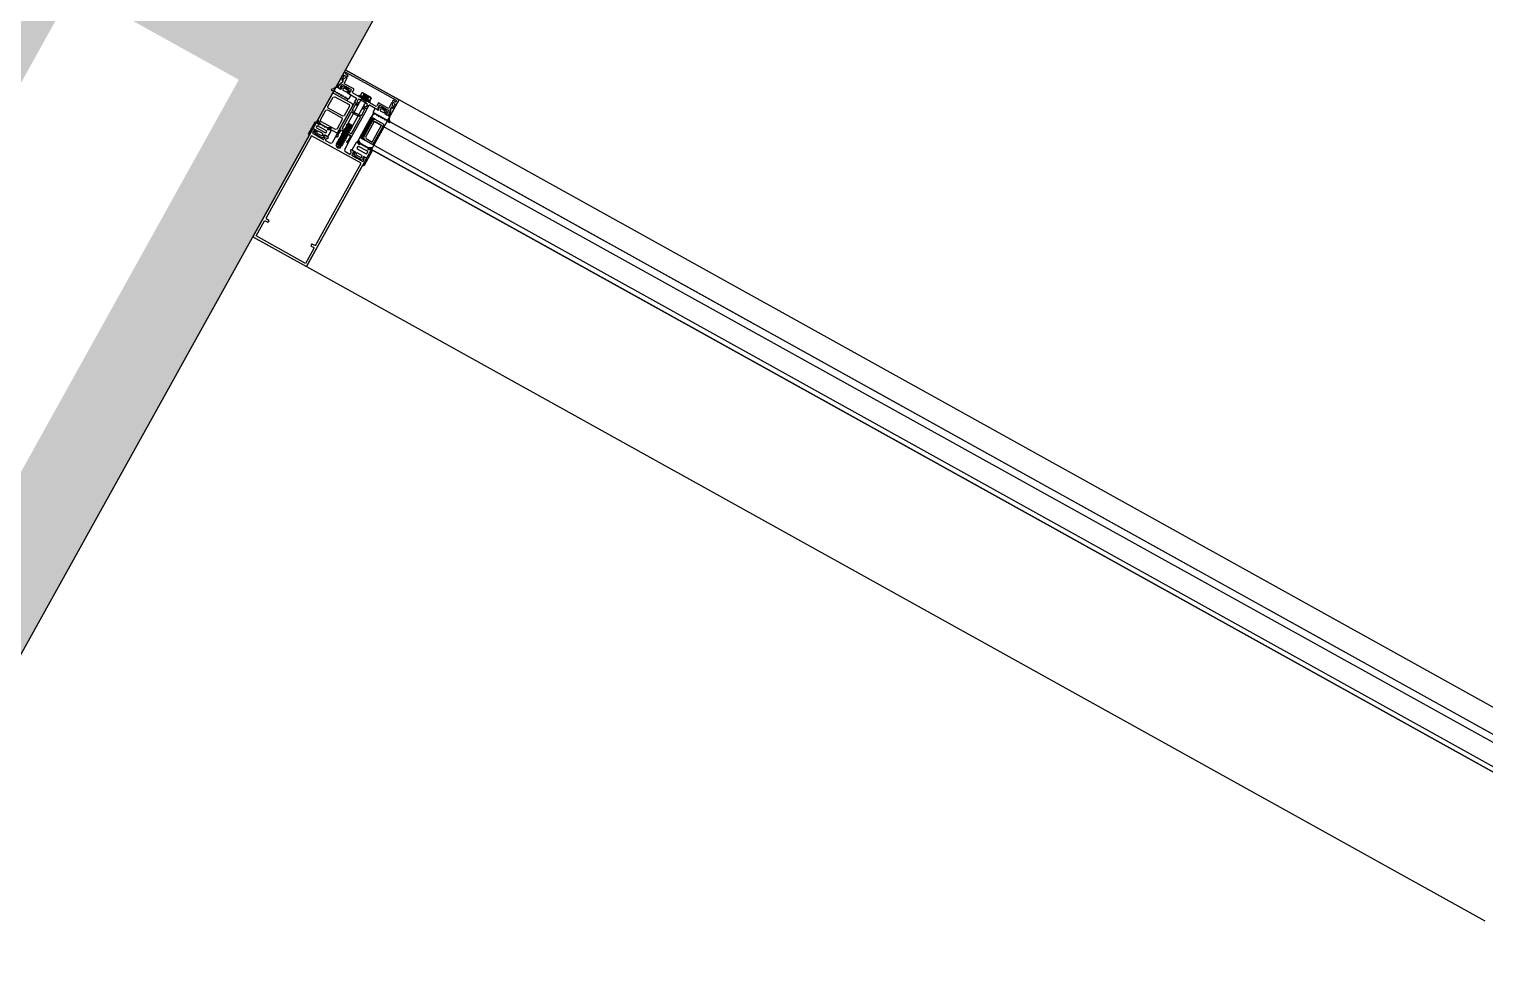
# Model space of a CAD drawing. Header units: metres. Extents: x 2.3 to 42.8, y 0.9 to 31.9.
# Drawn here: x 12.9976 to 13.4831, y 11.1674 to 11.4793 of the extents above; entities that cross this region are included whole.
import ezdxf

# ---------------------------------------------------------------- set-up
doc = ezdxf.new("R2010")
doc.units = ezdxf.units.M
for name, color, linetype in [('ARREDI', 9, 'Continuous'), ('PARETI_STRUTTURE', 7, 'Continuous'), ('PILASTRI_SETTI', 8, 'Continuous')]:
    doc.layers.add(name, color=color, linetype=linetype)

msp = doc.modelspace()

# ---------------------------------------------------------------- linework, layer by layer
at = {"layer": 'ARREDI'}
for points in [[(13.103, 11.46554), (13.09999, 11.46011), (13.10044, 11.45986), (13.10098, 11.46084), (13.10209, 11.46174), (13.10214, 11.46184)], [(13.12086, 11.45574), (13.10314, 11.46559), (13.103, 11.46554)], [(13.10312, 11.4647), (13.10306, 11.46459)], [(13.10306, 11.46459), (13.10314, 11.46433)], [(13.10338, 11.46477), (13.10312, 11.4647)], [(13.10386, 11.46392), (13.10314, 11.46432)], [(13.12004, 11.45552), (13.11171, 11.46015), (13.10338, 11.46477)], [(13.09989, 11.45997), (13.0992, 11.4594), (13.09833, 11.45916), (13.09836, 11.45894)], [(13.10014, 11.46002), (13.09989, 11.45997)], [(13.1017, 11.45995), (13.1019, 11.45984), (13.1016, 11.45928), (13.1015, 11.45923), (13.10142, 11.45924), (13.10127, 11.45941), (13.10014, 11.46002)], [(13.10067, 11.45996), (13.10111, 11.46076), (13.10216, 11.4617), (13.10223, 11.46187)], [(13.10067, 11.45996), (13.10074, 11.45969)], [(13.10074, 11.45969), (13.10133, 11.45936)], [(13.10133, 11.45936), (13.10147, 11.45939)], [(13.10197, 11.46073), (13.10157, 11.46037), (13.10139, 11.46005), (13.10143, 11.45988)], [(13.10164, 11.45977), (13.10144, 11.45989)], [(13.10147, 11.45938), (13.10167, 11.45959)], [(13.10167, 11.45959), (13.10164, 11.45977)], [(13.10167, 11.46006), (13.10169, 11.45994)], [(13.1018, 11.46015), (13.10168, 11.46009)], [(13.10449, 11.45865), (13.10384, 11.45939), (13.10274, 11.45999), (13.10181, 11.46014)], [(13.10262, 11.4638), (13.10185, 11.46241)], [(13.10185, 11.46241), (13.10189, 11.46228)], [(13.10189, 11.46228), (13.10214, 11.46214)], [(13.10346, 11.46007), (13.10333, 11.46005), (13.10208, 11.46075), (13.10197, 11.46073)], [(13.10234, 11.45955), (13.10214, 11.45921), (13.10221, 11.45894)], [(13.10215, 11.46184), (13.10219, 11.46203), (13.10215, 11.46215)], [(13.10223, 11.46242), (13.10216, 11.46224)], [(13.10217, 11.46225), (13.10222, 11.46187)], [(13.10322, 11.46329), (13.10223, 11.46243)], [(13.10363, 11.45906), (13.1026, 11.45963), (13.10234, 11.45955)], [(13.10356, 11.46298), (13.1026, 11.46125), (13.10264, 11.46111)], [(13.10288, 11.46387), (13.10262, 11.46379)], [(13.10582, 11.45935), (13.10264, 11.46111)], [(13.10289, 11.46387), (13.10361, 11.46347), (13.10388, 11.46354)], [(13.10356, 11.46299), (13.10322, 11.46329)], [(13.10499, 11.45914), (13.10357, 11.45995), (13.10355, 11.46002), (13.10346, 11.46007)], [(13.10394, 11.46365), (13.10387, 11.46391)], [(13.10388, 11.46355), (13.10394, 11.46364)], [(13.10585, 11.45924), (13.10582, 11.45935)], [(13.09836, 11.45894), (13.09943, 11.45855)], [(13.09982, 11.4584), (13.09965, 11.4585), (13.09943, 11.45855)], [(13.09982, 11.45841), (13.09986, 11.45827), (13.0999, 11.45813)], [(13.10606, 11.45482), (13.09986, 11.44367)], [(13.0999, 11.45813), (13.10007, 11.45803)], [(13.10007, 11.45804), (13.10021, 11.45808)], [(13.10051, 11.45802), (13.10034, 11.45811), (13.1002, 11.45807)], [(13.10051, 11.45802), (13.10055, 11.45788), (13.10059, 11.45775)], [(13.10059, 11.45775), (13.10075, 11.45765)], [(13.10076, 11.45766), (13.1009, 11.4577)], [(13.1012, 11.45763), (13.10103, 11.45773), (13.10089, 11.45769)], [(13.10128, 11.45736), (13.10124, 11.4575), (13.1012, 11.45764)], [(13.10128, 11.45737), (13.10144, 11.45727)], [(13.10145, 11.45727), (13.10159, 11.45731)], [(13.10188, 11.45725), (13.10172, 11.45735), (13.10158, 11.45731)], [(13.10197, 11.45698), (13.10193, 11.45712), (13.10189, 11.45726)], [(13.10196, 11.45699), (13.10213, 11.45689)], [(13.10214, 11.45689), (13.10228, 11.45693)], [(13.10222, 11.45893), (13.10325, 11.45836), (13.10351, 11.45845)], [(13.10257, 11.45687), (13.10241, 11.45697), (13.10227, 11.45692)], [(13.10266, 11.4566), (13.10262, 11.45674), (13.10257, 11.45688)], [(13.10265, 11.4566), (13.10282, 11.45651)], [(13.10283, 11.45651), (13.10296, 11.45655)], [(13.10326, 11.45649), (13.10309, 11.45658), (13.10295, 11.45654)], [(13.10431, 11.44662), (13.10443, 11.4468), (13.10418, 11.4469), (13.10403, 11.44695), (13.10395, 11.44698), (13.10386, 11.44701), (13.1038, 11.44704), (13.10337, 11.4473), (13.10341, 11.4474), (13.10382, 11.44782), (13.10393, 11.44793), (13.10846, 11.45608), (13.10999, 11.45523), (13.10546, 11.44708), (13.10491, 11.44686), (13.10484, 11.44692), (13.10473, 11.44702), (13.10462, 11.4471), (13.10439, 11.44727), (13.10426, 11.44738), (13.10414, 11.44747), (13.10408, 11.44753), (13.10398, 11.44765), (13.10405, 11.44759), (13.10415, 11.44752), (13.10427, 11.44742), (13.10445, 11.4473), (13.10474, 11.44709), (13.10491, 11.44696), (13.10505, 11.44688), (13.10513, 11.44681), (13.10508, 11.44691), (13.10383, 11.44778), (13.10389, 11.4477), (13.10393, 11.44715), (13.10401, 11.44708), (13.10364, 11.44696), (13.10347, 11.44675), (13.10323, 11.44641), (13.10341, 11.44673), (13.10359, 11.44705), (13.10492, 11.44665), (13.10485, 11.44666), (13.10479, 11.44669), (13.10471, 11.4467), (13.10459, 11.44676), (13.10431, 11.44662)], [(13.10335, 11.45622), (13.1033, 11.45635), (13.10326, 11.45649)], [(13.10334, 11.45622), (13.10351, 11.45612)], [(13.10351, 11.45844), (13.10371, 11.45879), (13.10364, 11.45905)], [(13.10351, 11.45613), (13.10365, 11.45617)], [(13.10363, 11.45538), (13.10401, 11.45608), (13.10427, 11.45616)], [(13.104, 11.45608), (13.10378, 11.4562), (13.10364, 11.45616)], [(13.10477, 11.45745), (13.10415, 11.4578), (13.10393, 11.45785), (13.10386, 11.45794), (13.10387, 11.45802), (13.10418, 11.45858), (13.10438, 11.45845)], [(13.10409, 11.45825), (13.10402, 11.45797)], [(13.10402, 11.45797), (13.10407, 11.45785)], [(13.10408, 11.45784), (13.1068, 11.45632)], [(13.10426, 11.45832), (13.10409, 11.45825)], [(13.10426, 11.45832), (13.10447, 11.45821), (13.10463, 11.45825)], [(13.10428, 11.45615), (13.10485, 11.45718)], [(13.10438, 11.45846), (13.10449, 11.45849)], [(13.10451, 11.45852), (13.10449, 11.45866)], [(13.10463, 11.45825), (13.10503, 11.45898), (13.10499, 11.45914)], [(13.10485, 11.45718), (13.10478, 11.45745)], [(13.10586, 11.45923), (13.10532, 11.45828), (13.10539, 11.45801)], [(13.10918, 11.4557), (13.10913, 11.45591), (13.10539, 11.45801)], [(13.10619, 11.45486), (13.10606, 11.45482)], [(13.10619, 11.45508), (13.10683, 11.45622), (13.1068, 11.45633)], [(13.10628, 11.45481), (13.10687, 11.45448), (13.10619, 11.45486)], [(13.1062, 11.45508), (13.10628, 11.45482)], [(13.10729, 11.45583), (13.10695, 11.45521), (13.10701, 11.45495)], [(13.10744, 11.45471), (13.10702, 11.45495)], [(13.11031, 11.45438), (13.10893, 11.45514), (13.10756, 11.4559), (13.10729, 11.45582)], [(13.10751, 11.45444), (13.10744, 11.45471)], [(13.10746, 11.45695), (13.10749, 11.45684)], [(13.10749, 11.45684), (13.11115, 11.45481)], [(13.11132, 11.45512), (13.10766, 11.45715), (13.10755, 11.45712)], [(13.10964, 11.45676), (13.10991, 11.45656), (13.10985, 11.45645), (13.10993, 11.4566), (13.11026, 11.45715), (13.10994, 11.45733), (13.10922, 11.45658), (13.10875, 11.45672), (13.10805, 11.45711), (13.10854, 11.45801), (13.10804, 11.45713), (13.11025, 11.45622), (13.11066, 11.45693), (13.11048, 11.45629), (13.11, 11.45614)], [(13.10804, 11.45713), (13.10875, 11.45672), (13.10927, 11.45765)], [(13.10805, 11.45712), (13.10857, 11.45805), (13.10805, 11.45712)], [(13.10837, 11.45635), (13.10845, 11.45608), (13.10998, 11.45524)], [(13.10889, 11.45805), (13.10854, 11.45802)], [(13.10887, 11.45666), (13.10874, 11.45673), (13.10887, 11.45666), (13.10938, 11.45759), (13.10887, 11.45666), (13.10938, 11.45759)], [(13.10927, 11.45766), (13.10875, 11.45673), (13.10927, 11.45766)], [(13.11107, 11.45543), (13.11037, 11.45582), (13.11026, 11.45589), (13.10887, 11.45667), (13.11026, 11.45589), (13.11078, 11.45682), (13.11026, 11.45589), (13.1111, 11.45543), (13.1116, 11.45636)], [(13.11143, 11.45661), (13.11137, 11.45666), (13.11143, 11.45664), (13.10888, 11.45805)], [(13.10904, 11.45796), (13.10898, 11.45787), (13.11122, 11.45662), (13.11128, 11.45673)], [(13.10914, 11.45788), (13.10909, 11.45792), (13.10902, 11.45796)], [(13.10902, 11.45796), (13.10909, 11.45792)], [(13.1091, 11.45706), (13.10928, 11.4577)], [(13.10916, 11.45683), (13.10955, 11.45755), (13.10916, 11.45683)], [(13.10916, 11.45683), (13.10923, 11.45671)], [(13.10927, 11.45762), (13.10925, 11.45775)], [(13.10928, 11.45761), (13.10925, 11.45771)], [(13.10928, 11.45565), (13.10949, 11.45571), (13.11324, 11.45365), (13.1135, 11.45373)], [(13.10939, 11.45759), (13.10945, 11.45759)], [(13.10952, 11.45619), (13.10978, 11.45668)], [(13.10956, 11.4566), (13.10993, 11.45734), (13.10956, 11.4566)], [(13.10984, 11.45645), (13.11028, 11.45715), (13.10991, 11.45656), (13.10962, 11.45671), (13.10957, 11.4566)], [(13.10962, 11.45757), (13.10969, 11.45755), (13.1098, 11.45752), (13.1099, 11.45746), (13.10999, 11.45742), (13.11008, 11.45738), (13.11022, 11.4573), (13.11032, 11.45724)], [(13.10991, 11.45656), (13.10962, 11.45671)], [(13.10965, 11.45675), (13.10992, 11.4566)], [(13.11026, 11.45531), (13.10999, 11.45522)], [(13.11011, 11.45622), (13.11025, 11.45622)], [(13.11089, 11.45675), (13.11039, 11.45582), (13.11026, 11.45589), (13.11078, 11.45682)], [(13.11089, 11.45675), (13.11038, 11.45582), (13.11034, 11.45573), (13.11034, 11.45567), (13.11034, 11.45573), (13.11038, 11.45582)], [(13.11159, 11.45637), (13.11108, 11.45544), (13.11038, 11.45583), (13.1109, 11.45676)], [(13.1109, 11.4568), (13.11046, 11.4563)], [(13.11091, 11.45679), (13.11046, 11.45631)], [(13.11092, 11.45679), (13.11048, 11.4563)], [(13.11079, 11.4568), (13.11083, 11.45674)], [(13.11094, 11.45677), (13.11084, 11.45674)], [(13.11159, 11.4564), (13.11159, 11.45632), (13.11109, 11.45543), (13.11159, 11.45637)], [(13.11114, 11.45482), (13.11125, 11.45484)], [(13.11133, 11.45668), (13.11125, 11.45672), (13.11116, 11.45676)], [(13.11134, 11.45502), (13.11132, 11.45513)], [(13.11142, 11.45663), (13.11135, 11.45667)], [(13.11159, 11.45632), (13.11144, 11.45664)], [(13.11404, 11.45469), (13.1135, 11.45373)], [(13.11415, 11.45472), (13.11404, 11.45469)], [(13.11415, 11.45472), (13.11734, 11.45295), (13.11747, 11.453)], [(13.11835, 11.45305), (13.11818, 11.45287), (13.11797, 11.4514), (13.11743, 11.45041), (13.11789, 11.45018), (13.1209, 11.45561), (13.12086, 11.45575)], [(13.11843, 11.45473), (13.11748, 11.45299)], [(13.11888, 11.45459), (13.11843, 11.45473)], [(13.11866, 11.4533), (13.11888, 11.45459)], [(13.1188, 11.45539), (13.11875, 11.45529), (13.11882, 11.45503)], [(13.11979, 11.45507), (13.11907, 11.45547), (13.11881, 11.45539)], [(13.11882, 11.45503), (13.11954, 11.45462)], [(13.11962, 11.45436), (13.11955, 11.45462)], [(13.1198, 11.45507), (13.12006, 11.45514)], [(13.12012, 11.45525), (13.12004, 11.45552)], [(13.12006, 11.45515), (13.12012, 11.45526)], [(13.10497, 11.45167), (13.10196, 11.44622), (13.10197, 11.44604)], [(13.104, 11.44137), (13.11019, 11.45253)], [(13.10553, 11.45148), (13.10511, 11.4517), (13.10497, 11.45166)], [(13.10503, 11.44446), (13.10807, 11.44993), (13.10803, 11.45007)], [(13.10634, 11.45411), (13.10531, 11.45226), (13.10535, 11.45213)], [(13.10594, 11.45181), (13.10535, 11.45213)], [(13.10588, 11.45104), (13.10552, 11.45147)], [(13.10705, 11.45038), (13.10588, 11.45104)], [(13.10632, 11.45131), (13.10593, 11.45181)], [(13.10714, 11.45091), (13.10632, 11.4513)], [(13.10664, 11.45405), (13.10647, 11.45415), (13.10633, 11.4541)], [(13.10664, 11.45405), (13.10678, 11.45409)], [(13.10678, 11.45409), (13.10691, 11.45435), (13.10682, 11.45417)], [(13.10682, 11.45417), (13.10689, 11.45391)], [(13.10692, 11.45435), (13.10688, 11.45448)], [(13.10693, 11.45436), (13.10689, 11.45447)], [(13.1069, 11.45391), (13.10697, 11.45386)], [(13.10697, 11.45387), (13.10723, 11.45394)], [(13.10804, 11.45006), (13.10761, 11.4503), (13.10705, 11.45038)], [(13.10769, 11.45083), (13.10707, 11.45089)], [(13.10724, 11.45395), (13.10751, 11.45445)], [(13.10769, 11.45083), (13.10828, 11.45051), (13.10842, 11.45055)], [(13.10787, 11.44312), (13.11169, 11.45001)], [(13.11171, 11.45), (13.11282, 11.44939), (13.112, 11.44915), (13.10877, 11.4433), (13.10899, 11.4425), (13.10788, 11.44312)], [(13.11185, 11.44992), (13.10803, 11.44303)], [(13.11199, 11.44984), (13.10817, 11.44296)], [(13.11213, 11.44977), (13.10831, 11.44288)], [(13.10841, 11.45054), (13.10943, 11.45239), (13.10939, 11.45253)], [(13.11226, 11.44969), (13.10844, 11.4428)], [(13.1091, 11.45357), (13.10882, 11.45307)], [(13.10882, 11.45307), (13.10889, 11.4528)], [(13.1089, 11.4528), (13.10896, 11.45276)], [(13.10896, 11.45276), (13.10923, 11.45284)], [(13.10936, 11.45364), (13.1091, 11.45357)], [(13.10923, 11.45284), (13.10933, 11.453), (13.10919, 11.45275)], [(13.10919, 11.45275), (13.10923, 11.45261)], [(13.10922, 11.45262), (13.10939, 11.45252)], [(13.10946, 11.45305), (13.10932, 11.453)], [(13.10945, 11.45305), (13.10934, 11.45302)], [(13.10936, 11.45365), (13.10978, 11.45341), (13.11004, 11.4535)], [(13.11015, 11.45266), (13.10946, 11.45305), (13.11007, 11.4527)], [(13.11004, 11.45348), (13.11039, 11.45411), (13.11031, 11.45437)], [(13.11007, 11.45271), (13.11033, 11.4528)], [(13.11019, 11.45253), (13.11015, 11.45267)], [(13.11033, 11.45279), (13.11096, 11.45393)], [(13.11379, 11.45244), (13.11107, 11.45396), (13.11096, 11.45393)], [(13.11282, 11.45275), (13.11226, 11.45172), (13.11232, 11.45146)], [(13.11256, 11.45133), (13.11234, 11.45145)], [(13.11256, 11.45133), (13.1126, 11.45119), (13.11264, 11.45106)], [(13.11264, 11.45106), (13.11281, 11.45096), (13.11295, 11.45101)], [(13.11309, 11.45283), (13.11283, 11.45275)], [(13.11308, 11.45104), (13.11294, 11.451)], [(13.11325, 11.45095), (13.11308, 11.45104)], [(13.1131, 11.45283), (13.11372, 11.45248), (13.11389, 11.45233), (13.11399, 11.45232), (13.11405, 11.45236), (13.11436, 11.45291), (13.11415, 11.45302)], [(13.11324, 11.45095), (13.11329, 11.45081), (13.11333, 11.45067)], [(13.11333, 11.45068), (13.1135, 11.45058), (13.11364, 11.45062)], [(13.11376, 11.45066), (13.11363, 11.45062)], [(13.11394, 11.45056), (13.11377, 11.45066)], [(13.11379, 11.45244), (13.11393, 11.45247)], [(13.11426, 11.45385), (13.11385, 11.45313), (13.11389, 11.45296)], [(13.11411, 11.45286), (13.1139, 11.45297)], [(13.11393, 11.45057), (13.11397, 11.45043), (13.11402, 11.45029)], [(13.11394, 11.45246), (13.11413, 11.45267)], [(13.11402, 11.4503), (13.11418, 11.4502), (13.11432, 11.45024)], [(13.11413, 11.45267), (13.11411, 11.45285)], [(13.11413, 11.45314), (13.11416, 11.45302)], [(13.11695, 11.45174), (13.11632, 11.45245), (13.11524, 11.45306), (13.11427, 11.45323), (13.11414, 11.45317)], [(13.11592, 11.45315), (13.11585, 11.45314), (13.11442, 11.4539), (13.11425, 11.45386)], [(13.11445, 11.45028), (13.11431, 11.45024)], [(13.11463, 11.45018), (13.11446, 11.45028)], [(13.11479, 11.45263), (13.1146, 11.45229)], [(13.1146, 11.45229), (13.11468, 11.45202)], [(13.11462, 11.45019), (13.11466, 11.45005), (13.1147, 11.44991)], [(13.11468, 11.45202), (13.11571, 11.45145)], [(13.11471, 11.44991), (13.11487, 11.44982), (13.11501, 11.44986)], [(13.11506, 11.45271), (13.1148, 11.45263)], [(13.11514, 11.44989), (13.115, 11.44985)], [(13.11609, 11.45214), (13.11507, 11.45271)], [(13.11531, 11.4498), (13.11515, 11.4499)], [(13.11539, 11.44953), (13.11535, 11.44966), (13.11531, 11.4498)], [(13.11571, 11.45145), (13.11597, 11.45153)], [(13.11732, 11.45229), (13.11607, 11.45297), (13.11601, 11.4531), (13.11592, 11.45315)], [(13.11598, 11.45152), (13.11617, 11.45187)], [(13.11617, 11.45187), (13.1161, 11.45213)], [(13.11773, 11.45026), (13.11661, 11.45089), (13.11638, 11.45094), (13.11633, 11.451), (13.11633, 11.45111), (13.11663, 11.45165), (13.11684, 11.45154), (13.11695, 11.45157)], [(13.11655, 11.45133), (13.11648, 11.45105)], [(13.11648, 11.45105), (13.11654, 11.45093)], [(13.11654, 11.45092), (13.11712, 11.45059)], [(13.11672, 11.4514), (13.11655, 11.45133)], [(13.11672, 11.4514), (13.11693, 11.45129), (13.11709, 11.45133)], [(13.11697, 11.4516), (13.11695, 11.45174)], [(13.11709, 11.45134), (13.11727, 11.45164), (13.11737, 11.45219), (13.11731, 11.45228)], [(13.11713, 11.45059), (13.11739, 11.45067)], [(13.11739, 11.45067), (13.11784, 11.45147), (13.11809, 11.45285)], [(13.11773, 11.45026), (13.11781, 11.45001), (13.11769, 11.44912), (13.11795, 11.44826)], [(13.11855, 11.45315), (13.1182, 11.453), (13.11809, 11.45286)], [(13.11872, 11.45294), (13.11847, 11.45307), (13.11836, 11.45306)], [(13.11855, 11.45315), (13.11866, 11.45331)], [(13.11872, 11.45294), (13.11886, 11.45298)], [(13.11886, 11.45297), (13.11962, 11.45435)], [(13.09288, 11.44828), (13.09065, 11.44427)], [(13.09069, 11.4441), (13.091, 11.44394), (13.09215, 11.44599)], [(13.09245, 11.44533), (13.09209, 11.44468), (13.09214, 11.44451)], [(13.09242, 11.44607), (13.09296, 11.44577), (13.09318, 11.44571), (13.09325, 11.44565), (13.09325, 11.44554), (13.09295, 11.44499), (13.09277, 11.44509)], [(13.09301, 11.44574), (13.09243, 11.44608)], [(13.09306, 11.44561), (13.09296, 11.44518), (13.09262, 11.44538), (13.09246, 11.44533)], [(13.09262, 11.44491), (13.09322, 11.44424), (13.09494, 11.44328), (13.09582, 11.44313)], [(13.09277, 11.44509), (13.09263, 11.44491)], [(13.09304, 11.44833), (13.09289, 11.44829)], [(13.09307, 11.44561), (13.09301, 11.44574)], [(13.09304, 11.44833), (13.09365, 11.448), (13.09379, 11.44786), (13.09415, 11.44738), (13.09436, 11.44754)], [(13.09352, 11.44699), (13.09332, 11.44663), (13.09339, 11.44637)], [(13.0934, 11.44636), (13.09636, 11.44472), (13.09662, 11.4448)], [(13.09367, 11.44525), (13.09349, 11.44491)], [(13.09349, 11.44492), (13.09355, 11.44465)], [(13.09675, 11.44544), (13.09379, 11.44708), (13.09352, 11.44699)], [(13.09394, 11.44532), (13.09367, 11.44524)], [(13.09402, 11.4488), (13.09371, 11.44861)], [(13.09371, 11.44861), (13.09435, 11.44753)], [(13.09548, 11.44446), (13.09394, 11.44532)], [(13.09401, 11.44879), (13.09482, 11.44744), (13.09497, 11.44747)], [(13.0951, 11.44751), (13.09496, 11.44747)], [(13.09528, 11.44741), (13.0951, 11.44751)], [(13.09528, 11.44741), (13.09532, 11.44728), (13.09536, 11.44714)], [(13.09536, 11.44714), (13.09553, 11.44705), (13.09567, 11.44709)], [(13.0958, 11.44712), (13.09566, 11.44708)], [(13.09597, 11.44703), (13.09589, 11.44707), (13.0958, 11.44712)], [(13.09597, 11.44703), (13.09601, 11.44689), (13.09605, 11.44676)], [(13.09605, 11.44676), (13.09622, 11.44666), (13.09636, 11.44671)], [(13.09649, 11.44674), (13.09635, 11.4467)], [(13.09667, 11.44664), (13.09649, 11.44674)], [(13.09662, 11.4448), (13.09683, 11.44516), (13.09676, 11.44543)], [(13.09666, 11.44665), (13.0967, 11.44651), (13.09676, 11.44637)], [(13.09833, 11.4464), (13.09676, 11.44636)], [(13.09834, 11.44605), (13.09708, 11.44602), (13.09706, 11.44577)], [(13.0973, 11.44359), (13.09825, 11.44529), (13.09821, 11.44546), (13.09785, 11.44567), (13.09765, 11.44571), (13.09707, 11.44577)], [(13.09834, 11.44605), (13.09832, 11.4464)], [(13.10244, 11.44535), (13.10251, 11.44529), (13.10258, 11.44523), (13.10267, 11.44516), (13.10276, 11.4451), (13.10287, 11.44503), (13.10309, 11.44487), (13.10331, 11.44472), (13.10352, 11.44457), (13.10362, 11.4445), (13.10372, 11.44443), (13.1038, 11.44437), (13.10388, 11.4443), (13.10397, 11.44428), (13.10392, 11.44433), (13.10385, 11.44438), (13.10376, 11.44445), (13.10367, 11.44451), (13.10358, 11.44458), (13.10337, 11.44473), (13.10305, 11.44495), (13.10285, 11.44509), (13.10274, 11.44517), (13.10266, 11.44522), (13.10258, 11.44528), (13.10251, 11.44533), (13.10245, 11.44539), (13.10266, 11.44503), (13.10335, 11.44402), (13.1033, 11.44406), (13.10323, 11.44413), (13.10313, 11.4442), (13.10299, 11.44431), (13.1028, 11.44445), (13.10267, 11.44456), (13.10259, 11.44463), (13.1026, 11.44484), (13.10268, 11.44481), (13.10277, 11.44478), (13.10289, 11.44474), (13.10306, 11.44467), (13.10327, 11.4446), (13.10339, 11.44456), (13.10352, 11.44452), (13.1039, 11.44417), (13.10383, 11.4442), (13.10375, 11.44423), (13.10366, 11.44427), (13.10355, 11.4443), (13.10346, 11.44435), (13.10322, 11.44445), (13.10286, 11.4446), (13.10264, 11.4447), (13.10253, 11.44474), (13.10243, 11.44478), (13.10233, 11.44482), (13.10225, 11.44485), (13.10262, 11.44489), (13.10163, 11.44421), (13.10208, 11.44425), (13.10215, 11.44403), (13.10196, 11.44405), (13.10195, 11.44425), (13.10238, 11.44504), (13.10236, 11.44515), (13.10151, 11.44562), (13.10137, 11.44558), (13.10053, 11.44405), (13.1016, 11.44556), (13.10232, 11.44546), (13.10236, 11.44554), (13.10278, 11.44514), (13.10245, 11.44488), (13.10238, 11.44488), (13.10216, 11.44503), (13.10206, 11.44485), (13.10218, 11.44467), (13.10193, 11.44422), (13.10171, 11.44422), (13.10184, 11.44404), (13.10159, 11.4436), (13.10136, 11.44361), (13.10149, 11.44343), (13.10124, 11.44297), (13.10102, 11.44299), (13.10114, 11.44281), (13.10089, 11.44236), (13.10068, 11.44236), (13.10079, 11.44218), (13.10056, 11.44174), (13.10034, 11.44175), (13.10046, 11.44157), (13.10021, 11.44111), (13.09999, 11.44113), (13.10011, 11.44095), (13.09993, 11.44064), (13.1001, 11.4401), (13.10085, 11.43968), (13.10139, 11.43983), (13.10173, 11.44046), (13.10195, 11.44045), (13.10182, 11.44063), (13.10207, 11.44107), (13.10229, 11.44106), (13.10217, 11.44125), (13.10242, 11.4417), (13.10264, 11.44168), (13.10252, 11.44186), (13.10277, 11.44231), (13.10299, 11.44231), (13.10286, 11.44249), (13.1031, 11.44293), (13.10332, 11.44292), (13.1032, 11.4431), (13.10345, 11.44356), (13.10367, 11.44354), (13.10354, 11.44372), (13.10378, 11.44414), (13.10404, 11.44421), (13.10478, 11.44359), (13.10397, 11.44213), (13.10482, 11.44367), (13.10478, 11.4438), (13.10394, 11.44427), (13.10382, 11.44424), (13.10241, 11.44488), (13.10219, 11.44454), (13.10216, 11.44503), (13.10244, 11.44535)], [(13.10197, 11.44604), (13.10308, 11.4458), (13.10388, 11.44498), (13.10368, 11.44464), (13.10386, 11.44447), (13.10405, 11.44409), (13.10363, 11.44413), (13.10205, 11.44481), (13.1021, 11.44477), (13.10216, 11.44471), (13.10223, 11.44465), (13.10231, 11.4446), (13.1024, 11.44453), (13.10249, 11.44447), (13.1027, 11.44432), (13.10302, 11.4441), (13.10323, 11.44396), (13.10333, 11.44389), (13.10341, 11.44382), (13.10349, 11.44377), (13.10356, 11.44371), (13.10317, 11.44372), (13.10312, 11.44376), (13.10305, 11.44383), (13.10295, 11.4439), (13.10281, 11.44401), (13.10263, 11.44415), (13.10251, 11.44425), (13.10242, 11.44432), (13.10209, 11.44472), (13.10216, 11.44467), (13.10223, 11.44461), (13.10233, 11.44454), (13.10241, 11.44449), (13.10252, 11.4444), (13.10273, 11.44425), (13.10295, 11.4441), (13.10317, 11.44394), (13.10327, 11.44387), (13.10337, 11.4438), (13.10347, 11.44374), (13.10354, 11.44368), (13.1031, 11.4435), (13.10357, 11.44436), (13.10382, 11.44425), (13.10339, 11.44345), (13.10218, 11.44406), (13.10223, 11.444), (13.10232, 11.44395), (13.10241, 11.44386), (13.10258, 11.44374), (13.10275, 11.4436), (13.10286, 11.44352), (13.10293, 11.44346), (13.1032, 11.4431), (13.10315, 11.44314), (13.10307, 11.4432), (13.10298, 11.44327), (13.10289, 11.44334), (13.10268, 11.44348), (13.10236, 11.4437), (13.10215, 11.44385), (13.10205, 11.44391), (13.10197, 11.44398), (13.10189, 11.44403), (13.10182, 11.44409), (13.10176, 11.44414), (13.10197, 11.44378), (13.10202, 11.44374), (13.10209, 11.44368), (13.10219, 11.4436), (13.10229, 11.44352), (13.10249, 11.44336), (13.10263, 11.44327), (13.10273, 11.44318), (13.1028, 11.44313), (13.10326, 11.44301), (13.10319, 11.44307), (13.10311, 11.44313), (13.10303, 11.44318), (13.10293, 11.44325), (13.10283, 11.44332), (13.10261, 11.44347), (13.10239, 11.44364), (13.10218, 11.44378), (13.10207, 11.44386), (13.10197, 11.44392), (13.10189, 11.44399), (13.10182, 11.44404), (13.10174, 11.44363), (13.1015, 11.4433), (13.10148, 11.44364), (13.10155, 11.44361), (13.10163, 11.44358), (13.10173, 11.44354), (13.10184, 11.4435), (13.10194, 11.44346), (13.10217, 11.44336), (13.10254, 11.44319), (13.10277, 11.44309), (13.10287, 11.44305), (13.10298, 11.44301), (13.10306, 11.44298), (13.10315, 11.44294), (13.10322, 11.44291), (13.10321, 11.4431), (13.10335, 11.44285), (13.1034, 11.44285), (13.10316, 11.44336), (13.1032, 11.44335), (13.10317, 11.44322), (13.1034, 11.44293)], [(13.10251, 11.4455), (13.10258, 11.44547), (13.10267, 11.44545), (13.10276, 11.44541), (13.10287, 11.44536), (13.10297, 11.44532), (13.10321, 11.44522), (13.10357, 11.44507), (13.10381, 11.44497), (13.10392, 11.44492), (13.10401, 11.44488), (13.10411, 11.44485), (13.10418, 11.44481), (13.10426, 11.44479), (13.10432, 11.44477)], [(13.10354, 11.44449), (13.10276, 11.44492), (13.10262, 11.44488)], [(13.10266, 11.44608), (13.10312, 11.44612), (13.10274, 11.44605), (13.1028, 11.44601), (13.10285, 11.44596), (13.10292, 11.4459), (13.10301, 11.44585), (13.10308, 11.44579), (13.10388, 11.44498), (13.10481, 11.44446), (13.10503, 11.44445)], [(13.1029, 11.44581), (13.10273, 11.4455), (13.10281, 11.4455)], [(13.10278, 11.44597), (13.10285, 11.44591), (13.10292, 11.44586), (13.10301, 11.44579), (13.1031, 11.44573), (13.10321, 11.44565), (13.10342, 11.44551), (13.10364, 11.44534), (13.10387, 11.4452), (13.10396, 11.44512), (13.10406, 11.44505), (13.10414, 11.445), (13.10423, 11.44493), (13.1043, 11.44488)], [(13.10467, 11.44539), (13.1046, 11.44541), (13.10453, 11.44543), (13.10445, 11.44548), (13.10435, 11.4455), (13.10425, 11.44554), (13.10414, 11.4456), (13.1039, 11.4457), (13.10356, 11.44585), (13.10332, 11.44595), (13.10321, 11.44599), (13.10311, 11.44603), (13.10302, 11.44607), (13.10293, 11.4461), (13.10286, 11.44613)], [(13.10308, 11.44536), (13.10298, 11.44547)], [(13.10298, 11.44545), (13.10306, 11.44543), (13.10318, 11.44538), (13.10334, 11.44533), (13.10357, 11.44523), (13.10374, 11.44518), (13.10387, 11.44513), (13.10393, 11.44511), (13.10402, 11.44509)], [(13.1039, 11.44494), (13.10384, 11.445), (13.10377, 11.44505), (13.10366, 11.44514), (13.10353, 11.44523), (13.10333, 11.44539), (13.10323, 11.44547), (13.10313, 11.44555), (13.10306, 11.44561), (13.10301, 11.44565)], [(13.10324, 11.44643), (13.10308, 11.44612), (13.10316, 11.44612)], [(13.10309, 11.44668), (13.10314, 11.44664), (13.1032, 11.44658), (13.10327, 11.44652), (13.10335, 11.44647), (13.10343, 11.44641)], [(13.10309, 11.44578), (13.10319, 11.44571), (13.10339, 11.44557), (13.1037, 11.44535), (13.10391, 11.4452), (13.10401, 11.44514), (13.10411, 11.44507), (13.10418, 11.44501), (13.10426, 11.44495), (13.10432, 11.44491)], [(13.10313, 11.44659), (13.1032, 11.44654), (13.10327, 11.44648), (13.10335, 11.44641), (13.10345, 11.44634), (13.10356, 11.44627), (13.10377, 11.44612), (13.104, 11.44597), (13.10421, 11.44581), (13.10431, 11.44574), (13.10441, 11.44567), (13.1045, 11.4456), (13.10457, 11.44555), (13.10464, 11.44549)], [(13.10502, 11.44601), (13.10495, 11.44603), (13.10488, 11.44606), (13.10479, 11.4461), (13.1047, 11.44613), (13.1046, 11.44617), (13.10449, 11.44621), (13.10427, 11.44631), (13.1039, 11.44647), (13.10367, 11.44657), (13.10356, 11.44661), (13.10346, 11.44665), (13.10336, 11.44669), (13.10328, 11.44672), (13.10321, 11.44675)], [(13.10323, 11.44591), (13.1033, 11.44585), (13.1034, 11.44577), (13.10351, 11.44569), (13.10371, 11.44553), (13.10385, 11.44542), (13.10394, 11.44535), (13.10401, 11.4453), (13.10407, 11.44524)], [(13.1033, 11.44634), (13.10324, 11.44643)], [(13.10332, 11.44608), (13.10341, 11.44605), (13.10349, 11.44602), (13.10362, 11.44598), (13.10382, 11.4459), (13.10402, 11.44583), (13.10414, 11.44578), (13.10423, 11.44576), (13.10431, 11.44573)], [(13.10337, 11.44731), (13.10344, 11.44724)], [(13.10344, 11.44641), (13.10354, 11.44634), (13.10374, 11.4462), (13.10406, 11.44596), (13.10427, 11.44582), (13.10437, 11.44575), (13.10445, 11.4457), (13.10454, 11.44563), (13.10461, 11.44557), (13.10466, 11.44553)], [(13.10421, 11.44559), (13.10414, 11.44564), (13.10406, 11.44571), (13.10395, 11.4458), (13.10377, 11.44594), (13.10363, 11.44605), (13.10352, 11.44613), (13.10345, 11.4462)], [(13.10356, 11.44722), (13.10361, 11.44716), (13.10368, 11.44711), (13.10376, 11.44705), (13.10389, 11.44696), (13.10404, 11.44686), (13.10424, 11.44671), (13.1039, 11.4469), (13.10375, 11.44701), (13.10365, 11.44707), (13.10357, 11.44714), (13.1035, 11.44719)], [(13.10501, 11.44712), (13.10516, 11.447), (13.10535, 11.44682), (13.10531, 11.44689), (13.10527, 11.44693), (13.10521, 11.44696), (13.10511, 11.44703), (13.10506, 11.44712), (13.10489, 11.44721), (13.10536, 11.44681), (13.10535, 11.4466), (13.10509, 11.44662), (13.10475, 11.44632), (13.10358, 11.44704), (13.10374, 11.44738), (13.10399, 11.44779), (13.10404, 11.44778), (13.10411, 11.44775), (13.10424, 11.44771), (13.10436, 11.44765), (13.10459, 11.44756), (13.1044, 11.44763), (13.10428, 11.44767), (13.10421, 11.4477), (13.10413, 11.44773), (13.10439, 11.44759), (13.10428, 11.44768), (13.10428, 11.44768), (13.10423, 11.44772), (13.1042, 11.44776), (13.10414, 11.4478)], [(13.10437, 11.44591), (13.1043, 11.44597), (13.10421, 11.44604), (13.10409, 11.44613), (13.10389, 11.44629), (13.10374, 11.4464), (13.10367, 11.44647), (13.10359, 11.44652)], [(13.10459, 11.44619), (13.10453, 11.44624), (13.10446, 11.4463), (13.10435, 11.44638), (13.10423, 11.44648), (13.10402, 11.44663), (13.10392, 11.44672), (13.10382, 11.4468), (13.10375, 11.44685), (13.1037, 11.4469)], [(13.10479, 11.44646), (13.10474, 11.44651), (13.10467, 11.44657), (13.1046, 11.44663), (13.10452, 11.4467), (13.10438, 11.44679), (13.1042, 11.44693), (13.10407, 11.44703), (13.105, 11.44651), (13.10489, 11.44632)], [(13.1042, 11.44507), (13.10437, 11.44538)], [(13.10421, 11.44509), (13.10443, 11.4448)], [(13.10464, 11.44643), (13.10423, 11.44671)], [(13.10471, 11.44634), (13.10432, 11.44661)], [(13.10474, 11.44534), (13.10432, 11.44538)], [(13.10444, 11.44479), (13.10443, 11.44472)], [(13.10455, 11.4457), (13.10471, 11.446)], [(13.10456, 11.44571), (13.10478, 11.44542)], [(13.10458, 11.44675), (13.10492, 11.44656), (13.105, 11.44651), (13.10489, 11.44632)], [(13.10496, 11.4462), (13.10464, 11.44643)], [(13.10508, 11.44596), (13.10467, 11.446)], [(13.10499, 11.44612), (13.1047, 11.44634)], [(13.10478, 11.44535), (13.10478, 11.44541)], [(13.10487, 11.44637), (13.10489, 11.44631)], [(13.1049, 11.44634), (13.10512, 11.44605)], [(13.10507, 11.44611), (13.10495, 11.44619)], [(13.1051, 11.44602), (13.10499, 11.44612)], [(13.10503, 11.44662), (13.1051, 11.44664)], [(13.10513, 11.44604), (13.10506, 11.44611)], [(13.10512, 11.44597), (13.10512, 11.44604)], [(13.10524, 11.44661), (13.10531, 11.4466)], [(13.1124, 11.44961), (13.11218, 11.4492)], [(13.11254, 11.44954), (13.11239, 11.44926)], [(13.11268, 11.44946), (13.11259, 11.44932)], [(13.11539, 11.44953), (13.11556, 11.44944), (13.1157, 11.44948)], [(13.11583, 11.44951), (13.11569, 11.44947)], [(13.116, 11.44942), (13.11584, 11.44951)], [(13.11608, 11.44914), (13.11604, 11.44928), (13.116, 11.44942)], [(13.11608, 11.44915), (13.11625, 11.44905), (13.11639, 11.4491)], [(13.11652, 11.44913), (13.11638, 11.44909)], [(13.11669, 11.44903), (13.11652, 11.44913)], [(13.11685, 11.44887), (13.1167, 11.44904)], [(13.11685, 11.44888), (13.11775, 11.44817), (13.11794, 11.44827)], [(13.091, 11.44393), (13.07581, 11.41657), (13.07227, 11.41019)], [(13.09179, 11.44372), (13.07659, 11.41636), (13.07666, 11.4161), (13.07754, 11.41561)], [(13.09065, 11.44426), (13.09069, 11.4441)], [(13.10831, 11.43455), (13.09178, 11.44373)], [(13.09214, 11.44451), (13.09386, 11.44357), (13.0939, 11.44343), (13.09402, 11.44347), (13.09575, 11.44251), (13.09591, 11.44255)], [(13.09356, 11.44465), (13.09512, 11.44379)], [(13.09511, 11.44379), (13.09538, 11.44387)], [(13.09538, 11.44387), (13.09556, 11.4442)], [(13.09556, 11.4442), (13.09549, 11.44446)], [(13.0959, 11.44335), (13.09574, 11.44345), (13.09604, 11.444), (13.0961, 11.44404), (13.09621, 11.44403), (13.09638, 11.44388), (13.09704, 11.4435)], [(13.09583, 11.44313), (13.09591, 11.44335)], [(13.09619, 11.44388), (13.09588, 11.44356), (13.09623, 11.44338)], [(13.09591, 11.44256), (13.09627, 11.44321), (13.09623, 11.44338)], [(13.09633, 11.4439), (13.09619, 11.44387)], [(13.09733, 11.44334), (13.09633, 11.4439)], [(13.09668, 11.44289), (13.09636, 11.44231), (13.0964, 11.44214)], [(13.0964, 11.44214), (13.09806, 11.44123), (13.0986, 11.44138)], [(13.09705, 11.44283), (13.09684, 11.44294), (13.09669, 11.4429)], [(13.09704, 11.44351), (13.0973, 11.44358)], [(13.09705, 11.44283), (13.09721, 11.44287)], [(13.09721, 11.44288), (13.09738, 11.44318)], [(13.09738, 11.44318), (13.09734, 11.44335)], [(13.09973, 11.44343), (13.0986, 11.44139)], [(13.09987, 11.44347), (13.09973, 11.44343)], [(13.09986, 11.44367), (13.09991, 11.44353)], [(13.09987, 11.44346), (13.10011, 11.44334), (13.10018, 11.44332)], [(13.0999, 11.44353), (13.10012, 11.44341)], [(13.10045, 11.44139), (13.10022, 11.44102), (13.09993, 11.44052), (13.10001, 11.44048), (13.10128, 11.43977), (13.10154, 11.44024), (13.10028, 11.44095), (13.1002, 11.44099)], [(13.10128, 11.43977), (13.10039, 11.43976), (13.09993, 11.44052)], [(13.10019, 11.44097), (13.09994, 11.44052), (13.10054, 11.44018), (13.1004, 11.43975), (13.09994, 11.44052), (13.10002, 11.44047), (13.10127, 11.43977)], [(13.10012, 11.44341), (13.10019, 11.4434)], [(13.1002, 11.4434), (13.10041, 11.44339), (13.10019, 11.44333)], [(13.1002, 11.44099), (13.10045, 11.44139), (13.10052, 11.44135)], [(13.10039, 11.43976), (13.10128, 11.43977), (13.10155, 11.44024), (13.10028, 11.44095), (13.1002, 11.44099), (13.10027, 11.44102)], [(13.10164, 11.44059), (13.10148, 11.44054), (13.10139, 11.4405), (13.1012, 11.44043), (13.1002, 11.44098)], [(13.10047, 11.44143), (13.10024, 11.44172)], [(13.10037, 11.44093), (13.10042, 11.4409), (13.10052, 11.44091), (13.10068, 11.44089), (13.10059, 11.44093), (13.10042, 11.44094), (13.1005, 11.44096), (13.10038, 11.44096), (13.10046, 11.44098), (13.10034, 11.44097), (13.10042, 11.44098), (13.10031, 11.44098), (13.10038, 11.441), (13.10028, 11.44098), (13.10035, 11.44101), (13.10025, 11.44098)], [(13.10028, 11.4418), (13.1007, 11.44176)], [(13.10036, 11.44161), (13.10043, 11.44155), (13.1005, 11.44149), (13.1006, 11.44142), (13.10068, 11.44136), (13.10079, 11.44129), (13.10102, 11.44113), (13.10124, 11.44098), (13.10145, 11.44083), (13.10156, 11.44076)], [(13.1004, 11.44339), (13.10046, 11.44343)], [(13.10225, 11.44103), (13.10218, 11.44104), (13.10211, 11.44107), (13.10202, 11.44111), (13.10193, 11.44114), (13.10183, 11.44118), (13.10172, 11.44124), (13.1015, 11.44134), (13.10113, 11.44149), (13.1009, 11.44159), (13.1008, 11.44163), (13.10069, 11.44167), (13.10059, 11.4417), (13.10051, 11.44174), (13.10044, 11.44177)], [(13.10052, 11.44135), (13.10044, 11.44139), (13.10175, 11.44067), (13.10194, 11.44101)], [(13.10055, 11.44369), (13.10046, 11.44343), (13.10058, 11.44365), (13.10059, 11.44372)], [(13.10138, 11.4405), (13.10124, 11.44055), (13.10108, 11.44062), (13.10085, 11.44072), (13.10064, 11.44082), (13.10053, 11.44086), (13.10046, 11.44093)], [(13.10051, 11.44403), (13.1005, 11.44396)], [(13.10053, 11.44405), (13.10051, 11.44398)], [(13.10052, 11.44397), (13.10059, 11.44373), (13.10051, 11.44396)], [(13.1012, 11.44043), (13.10054, 11.44018)], [(13.10055, 11.44369), (13.10057, 11.44376)], [(13.10057, 11.4413), (13.10066, 11.44123), (13.10071, 11.44118), (13.10078, 11.44112), (13.10089, 11.44104), (13.10106, 11.44091)], [(13.10058, 11.44131), (13.10065, 11.44124), (13.10072, 11.44118), (13.10079, 11.44113), (13.1009, 11.44104), (13.10107, 11.44092), (13.10122, 11.44079), (13.10151, 11.44056), (13.10122, 11.44079), (13.10107, 11.44092)], [(13.10236, 11.44106), (13.10182, 11.4412), (13.10176, 11.44126), (13.1017, 11.44131), (13.1016, 11.4414), (13.10146, 11.4415), (13.10125, 11.44165), (13.10115, 11.44173), (13.10106, 11.44181), (13.10099, 11.44187), (13.10071, 11.44223), (13.10078, 11.44217), (13.10085, 11.44212), (13.10094, 11.44205), (13.10104, 11.44198), (13.10114, 11.44191), (13.10136, 11.44176), (13.10158, 11.44161), (13.10179, 11.44145), (13.10189, 11.44138), (13.10199, 11.44131), (13.10207, 11.44126), (13.10215, 11.44119), (13.10224, 11.44117), (13.10219, 11.44121), (13.10211, 11.44127), (13.10204, 11.44134), (13.10194, 11.44139), (13.10184, 11.44146), (13.10165, 11.4416), (13.10133, 11.44182), (13.10112, 11.44198), (13.10102, 11.44205), (13.10093, 11.4421), (13.10086, 11.44217), (13.10078, 11.44223), (13.10072, 11.44227), (13.101, 11.44206), (13.1026, 11.44165), (13.10253, 11.44167), (13.10246, 11.4417), (13.10237, 11.44174), (13.10228, 11.44176), (13.10218, 11.44181), (13.10207, 11.44185), (13.10185, 11.44195), (13.10148, 11.44211), (13.10125, 11.44221), (13.10114, 11.44225), (13.10104, 11.44229), (13.10094, 11.44233), (13.10059, 11.44234), (13.10063, 11.44243), (13.10105, 11.44285), (13.10112, 11.4428), (13.10119, 11.44274), (13.10128, 11.44267), (13.10137, 11.44262), (13.10148, 11.44253), (13.10169, 11.44239), (13.10191, 11.44223), (13.10214, 11.44209), (13.10223, 11.44201), (13.10233, 11.44194), (13.10241, 11.44188), (13.1025, 11.44181), (13.10217, 11.44183), (13.10211, 11.44188), (13.10204, 11.44194), (13.10193, 11.44202), (13.1018, 11.44212), (13.1016, 11.44227), (13.1015, 11.44235), (13.1014, 11.44244), (13.10101, 11.44294), (13.10107, 11.4429), (13.10112, 11.44284), (13.10119, 11.44279), (13.10128, 11.44273), (13.10136, 11.44267), (13.10146, 11.4426), (13.10167, 11.44245), (13.10199, 11.44223), (13.10219, 11.44209), (13.10228, 11.44202), (13.10237, 11.44195), (13.10246, 11.4419), (13.10234, 11.44212), (13.10229, 11.44218), (13.10222, 11.44223), (13.10212, 11.44232), (13.10198, 11.44241), (13.10177, 11.44257), (13.10168, 11.44266), (13.10157, 11.44273), (13.10151, 11.44279), (13.10287, 11.44247), (13.10283, 11.4426), (13.10301, 11.44222), (13.10305, 11.44223), (13.10305, 11.4423)], [(13.10062, 11.44088), (13.10069, 11.44089), (13.1008, 11.44085), (13.10095, 11.44078), (13.10117, 11.4407), (13.1014, 11.44061), (13.10109, 11.4407), (13.10084, 11.44079), (13.10073, 11.44084)], [(13.10082, 11.44207), (13.10065, 11.44176), (13.10072, 11.44176)], [(13.10149, 11.44101), (13.1014, 11.44109), (13.10124, 11.4412), (13.10105, 11.44136), (13.10095, 11.44143), (13.10087, 11.44151), (13.1008, 11.44155), (13.10076, 11.44161)], [(13.10086, 11.44236), (13.10078, 11.44239)], [(13.10087, 11.44197), (13.10082, 11.44207)], [(13.1009, 11.44171), (13.10099, 11.44169), (13.10107, 11.44166), (13.10119, 11.44162), (13.1014, 11.44153), (13.1016, 11.44146), (13.10172, 11.44142), (13.10181, 11.44139), (13.10189, 11.44137)], [(13.10116, 11.44267), (13.10094, 11.44296)], [(13.10097, 11.44305), (13.10139, 11.44301)], [(13.10117, 11.44269), (13.101, 11.44239), (13.10108, 11.44239)], [(13.10294, 11.44228), (13.10287, 11.44229), (13.1028, 11.44232), (13.10272, 11.44236), (13.10262, 11.44239), (13.10252, 11.44243), (13.10241, 11.44248), (13.10218, 11.44258), (13.10183, 11.44273), (13.10159, 11.44283), (13.10148, 11.44287), (13.10138, 11.44291), (13.10129, 11.44296), (13.1012, 11.44298), (13.10113, 11.44301)], [(13.10122, 11.4426), (13.10116, 11.44269)], [(13.102, 11.4415), (13.10194, 11.44156), (13.10187, 11.44161), (13.10178, 11.4417), (13.10164, 11.44179), (13.10143, 11.44195), (13.10132, 11.44204), (13.10122, 11.44211), (13.10116, 11.44217)], [(13.10125, 11.44234), (13.10133, 11.44231), (13.10144, 11.44227), (13.10161, 11.44221), (13.10184, 11.44212), (13.10201, 11.44206), (13.10214, 11.44202), (13.10221, 11.44199), (13.10229, 11.44198)], [(13.10132, 11.4406), (13.10154, 11.44056), (13.10139, 11.44061)], [(13.10151, 11.44331), (13.10134, 11.44301), (13.10141, 11.44301)], [(13.10136, 11.44356), (13.10141, 11.44352), (13.10147, 11.44346), (13.10154, 11.44341), (13.10162, 11.44335), (13.10169, 11.4433)], [(13.1014, 11.44348), (13.10147, 11.44342), (13.10154, 11.44336), (13.10162, 11.44329), (13.10172, 11.44323), (13.10183, 11.44316), (13.10204, 11.443), (13.10227, 11.44285), (13.10248, 11.4427), (13.10258, 11.44263), (13.10268, 11.44256), (13.10277, 11.44249), (13.10284, 11.44243), (13.10291, 11.44238)], [(13.1024, 11.44231), (13.10232, 11.44234), (13.10222, 11.44236), (13.10208, 11.44242), (13.10186, 11.4425), (13.10169, 11.44256), (13.10155, 11.44261), (13.10146, 11.44264)], [(13.10186, 11.44057), (13.10167, 11.44085), (13.1015, 11.44101)], [(13.10156, 11.44322), (13.10151, 11.44332)], [(13.10151, 11.44055), (13.10184, 11.44054), (13.10156, 11.44075)], [(13.10196, 11.44043), (13.10163, 11.44043), (13.10155, 11.44024), (13.10163, 11.44043)], [(13.10186, 11.44058), (13.10158, 11.44078)], [(13.10251, 11.44245), (13.10246, 11.4425), (13.10239, 11.44256), (13.10229, 11.44264), (13.10215, 11.44274), (13.10194, 11.44289), (13.10185, 11.44298), (13.10175, 11.44306), (13.10168, 11.44312), (13.10162, 11.44316)], [(13.10197, 11.44044), (13.10173, 11.44059), (13.10163, 11.4406)], [(13.10164, 11.44295), (13.10174, 11.44292), (13.10186, 11.44286), (13.10204, 11.44281), (13.10225, 11.44272), (13.10239, 11.44267), (13.10249, 11.44264), (13.10257, 11.44261)], [(13.10178, 11.44072), (13.10172, 11.44079), (13.10167, 11.44086)], [(13.10186, 11.44394), (13.10169, 11.44364), (13.10178, 11.44362)], [(13.10171, 11.44329), (13.10181, 11.44322), (13.10202, 11.44308), (13.10234, 11.44285), (13.10254, 11.44271), (13.10264, 11.44264), (13.10272, 11.44258), (13.10281, 11.44251), (13.10288, 11.44247)], [(13.10175, 11.44067), (13.10196, 11.44047), (13.10196, 11.4404)], [(13.10363, 11.44352), (13.10356, 11.44354), (13.10349, 11.44356), (13.10341, 11.44361), (13.10331, 11.44363), (13.10321, 11.44367), (13.1031, 11.44373), (13.10287, 11.44383), (13.10252, 11.44398), (13.10228, 11.44408), (13.10217, 11.44412), (13.10208, 11.44416), (13.10198, 11.4442), (13.10189, 11.44423), (13.10183, 11.44426)], [(13.10269, 11.44275), (13.10263, 11.4428), (13.10256, 11.44286), (13.10247, 11.44294), (13.10233, 11.44304), (13.10212, 11.44319), (13.10201, 11.44329), (13.10191, 11.44336), (13.10186, 11.44341)], [(13.10196, 11.44048), (13.10186, 11.44056)], [(13.10232, 11.44098), (13.1019, 11.44102)], [(13.10194, 11.44358), (13.10202, 11.44356), (13.10211, 11.44353), (13.10223, 11.44349), (13.10244, 11.4434), (13.10263, 11.44333), (13.10276, 11.44329), (13.10286, 11.44326), (13.10292, 11.44324)], [(13.10212, 11.44425), (13.10203, 11.44426), (13.1022, 11.44456)], [(13.10213, 11.44134), (13.10229, 11.44164)], [(13.10229, 11.44444), (13.10222, 11.4445)], [(13.10325, 11.44386), (13.10316, 11.44389), (13.10304, 11.44393), (13.10291, 11.44398), (13.10268, 11.44407), (13.10251, 11.44413), (13.10239, 11.44417), (13.1023, 11.4442), (13.10223, 11.44423)], [(13.10266, 11.4416), (13.10225, 11.44164)], [(13.10236, 11.44098), (13.10236, 11.44105)], [(13.10247, 11.44196), (13.10264, 11.44226)], [(13.10248, 11.44198), (13.1027, 11.44168)], [(13.10254, 11.44184), (13.10259, 11.44179)], [(13.1027, 11.44161), (13.1027, 11.44168)], [(13.10387, 11.44113), (13.10273, 11.43909), (13.10288, 11.43855)], [(13.10282, 11.44258), (13.10298, 11.44289)], [(13.10316, 11.44321), (13.10333, 11.44351)], [(13.1037, 11.44347), (13.10328, 11.44351)], [(13.10367, 11.44202), (13.10349, 11.44175), (13.10348, 11.44169)], [(13.10359, 11.44151), (13.10348, 11.44168), (13.10354, 11.44146), (13.10359, 11.4414)], [(13.10367, 11.44413), (13.10351, 11.44382)], [(13.10352, 11.44385), (13.10374, 11.44355)], [(13.10359, 11.44152), (13.10363, 11.44146)], [(13.10383, 11.44127), (13.10359, 11.44139)], [(13.10364, 11.44146), (13.10386, 11.44133)], [(13.10367, 11.44202), (13.1039, 11.44209)], [(13.10374, 11.44348), (13.10374, 11.44354)], [(13.10387, 11.44114), (13.10382, 11.44127)], [(13.10385, 11.44445), (13.10402, 11.44476)], [(13.10386, 11.44134), (13.104, 11.44138)], [(13.10398, 11.44415), (13.10389, 11.44417)], [(13.10391, 11.44209), (13.10397, 11.44213)], [(13.10439, 11.44471), (13.10398, 11.44476)], [(13.10409, 11.4441), (13.10409, 11.44417)], [(13.10477, 11.44358), (13.1047, 11.44384)], [(13.10764, 11.44079), (13.10728, 11.44126), (13.10714, 11.4414), (13.10676, 11.44159), (13.10661, 11.44155), (13.10528, 11.43915), (13.10535, 11.43889)], [(13.10717, 11.44013), (13.10688, 11.43961)], [(13.10744, 11.4402), (13.10717, 11.44012)], [(13.10831, 11.44085), (13.10751, 11.4422), (13.1072, 11.44202), (13.10784, 11.44094)], [(13.1104, 11.43856), (13.10745, 11.4402)], [(13.10764, 11.44079), (13.10785, 11.44093)], [(13.10831, 11.44085), (13.10846, 11.44088)], [(13.10876, 11.44082), (13.10859, 11.44092), (13.10845, 11.44087)], [(13.10881, 11.44314), (13.10857, 11.44273)], [(13.10887, 11.44293), (13.10872, 11.44265)], [(13.10885, 11.44054), (13.10881, 11.44068), (13.10877, 11.44082)], [(13.10885, 11.44055), (13.10901, 11.44045)], [(13.10893, 11.44271), (13.10886, 11.44258)], [(13.10902, 11.44046), (13.10916, 11.4405)], [(13.10945, 11.44043), (13.10929, 11.44053), (13.10915, 11.44049)], [(13.10954, 11.44016), (13.1095, 11.4403), (13.10946, 11.44044)], [(13.10954, 11.44017), (13.1097, 11.44007)], [(13.10971, 11.44007), (13.10985, 11.44011)], [(13.11014, 11.44005), (13.10998, 11.44015), (13.10984, 11.44011)], [(13.11025, 11.43978), (13.11019, 11.43992), (13.11015, 11.44005)], [(13.10289, 11.43855), (13.10454, 11.43763), (13.1047, 11.43767)], [(13.10471, 11.43768), (13.10502, 11.43826), (13.10498, 11.43843)], [(13.1049, 11.43901), (13.10473, 11.4387)], [(13.10473, 11.4387), (13.10477, 11.43854)], [(13.10477, 11.43854), (13.10498, 11.43842)], [(13.10506, 11.43905), (13.10489, 11.43901)], [(13.10536, 11.43888), (13.10606, 11.43849), (13.10506, 11.43905)], [(13.10551, 11.43808), (13.10515, 11.43743), (13.10519, 11.43726)], [(13.10519, 11.43726), (13.10691, 11.43632), (13.10695, 11.43618), (13.10708, 11.43622), (13.1088, 11.43526), (13.10895, 11.43531)], [(13.10612, 11.43836), (13.10602, 11.43793), (13.10567, 11.43813), (13.10551, 11.43809)], [(13.10567, 11.43766), (13.10627, 11.43699), (13.10799, 11.43603), (13.10888, 11.43588), (13.10895, 11.4361)], [(13.10602, 11.43852), (13.10624, 11.43846), (13.10631, 11.43838), (13.10629, 11.43829), (13.10599, 11.43774), (13.10582, 11.43784), (13.10568, 11.43766)], [(13.10612, 11.43836), (13.10606, 11.4385)], [(13.10672, 11.438), (13.10654, 11.43766)], [(13.10654, 11.43766), (13.10661, 11.4374)], [(13.10661, 11.4374), (13.10817, 11.43654)], [(13.10699, 11.43807), (13.10672, 11.43799)], [(13.10688, 11.43961), (13.10695, 11.43935)], [(13.10696, 11.43934), (13.10993, 11.4377)], [(13.10854, 11.43721), (13.10698, 11.43807)], [(13.10816, 11.43654), (13.10843, 11.43662)], [(13.10843, 11.43662), (13.10861, 11.43695)], [(13.10861, 11.43695), (13.10854, 11.43721)], [(13.10943, 11.43663), (13.10997, 11.43634), (13.10939, 11.43665), (13.10926, 11.43678), (13.10918, 11.43681), (13.10909, 11.43675), (13.10879, 11.4362), (13.10896, 11.4361)], [(13.11005, 11.43606), (13.1089, 11.43399), (13.10922, 11.43382)], [(13.10924, 11.43663), (13.10894, 11.43631), (13.10928, 11.43613)], [(13.10896, 11.43531), (13.10933, 11.43596), (13.10928, 11.43613)], [(13.10939, 11.43665), (13.10925, 11.43662)], [(13.10939, 11.4339), (13.11199, 11.43858), (13.11193, 11.43874)], [(13.10993, 11.4377), (13.11019, 11.43778)], [(13.10998, 11.43632), (13.11005, 11.43606), (13.10997, 11.43633)], [(13.1102, 11.43778), (13.11049, 11.43829)], [(13.11025, 11.43978), (13.11182, 11.43982)], [(13.11048, 11.4383), (13.11041, 11.43856)], [(13.11057, 11.43943), (13.11055, 11.43918)], [(13.11055, 11.43918), (13.11115, 11.43912), (13.11133, 11.43908), (13.11193, 11.43875)], [(13.11056, 11.43943), (13.11183, 11.43946), (13.11181, 11.43982)], [(13.09312, 11.40718), (13.10831, 11.43455)], [(13.09371, 11.40663), (13.1089, 11.43399)], [(13.10922, 11.43382), (13.1094, 11.4339)], [(13.09161, 11.4069), (13.09247, 11.40642), (13.09255, 11.40615), (13.08977, 11.40116), (13.07324, 11.41033), (13.07602, 11.41533), (13.07629, 11.4154), (13.07715, 11.41492), (13.07741, 11.41499)], [(13.07741, 11.415), (13.07761, 11.41535), (13.07754, 11.41561)], [(13.07227, 11.4102), (13.07234, 11.40994)], [(13.07235, 11.40993), (13.0899, 11.40018)], [(13.09017, 11.40026), (13.09371, 11.40664)], [(13.09172, 11.40751), (13.09153, 11.40716), (13.0916, 11.4069)], [(13.09311, 11.40718), (13.09285, 11.40711), (13.09199, 11.40759), (13.09172, 11.40752)], [(13.0899, 11.40019), (13.09017, 11.40027)]]:
    msp.add_lwpolyline(points, dxfattribs=at)
for points in [[(13.10056, 11.44493), (13.10553, 11.45388), (13.10538, 11.45442), (13.09918, 11.45786), (13.09864, 11.45771), (13.09367, 11.44875), (13.09382, 11.44822), (13.10002, 11.44478)], [(13.10445, 11.45358), (13.10269, 11.4504), (13.10218, 11.45023), (13.09733, 11.45291), (13.09718, 11.45345), (13.09895, 11.45663), (13.09948, 11.45678), (13.1043, 11.45412)], [(13.10746, 11.45695), (13.10756, 11.45712), (13.1078, 11.45699), (13.11134, 11.45502), (13.11125, 11.45485), (13.11102, 11.45498), (13.10746, 11.45695), (13.10756, 11.45712), (13.11112, 11.45514), (13.11134, 11.45502), (13.11125, 11.45485), (13.1077, 11.45682)], [(13.10806, 11.45712), (13.10795, 11.45705), (13.10778, 11.45709), (13.10795, 11.45705)], [(13.10875, 11.45672), (13.10869, 11.45664), (13.10863, 11.45661), (13.10877, 11.45659), (13.10887, 11.45667), (13.10877, 11.45659), (13.10863, 11.45661), (13.10869, 11.45664)], [(13.10929, 11.45769), (13.10911, 11.45705)], [(13.10922, 11.45658), (13.10954, 11.45623), (13.11001, 11.45615)], [(13.11035, 11.45567), (13.11025, 11.45577), (13.11026, 11.45589), (13.11025, 11.45577)], [(13.1112, 11.45519), (13.11108, 11.45531), (13.11108, 11.45544), (13.11108, 11.45531)], [(13.09971, 11.44585), (13.0949, 11.44853), (13.09474, 11.44906), (13.09651, 11.45224), (13.09705, 11.45239), (13.10188, 11.44971), (13.10202, 11.44918), (13.10026, 11.446)], [(13.50902, 11.2285), (13.51017, 11.23057), (13.11248, 11.45137), (13.11132, 11.44932)], [(13.09216, 11.446), (13.09242, 11.44607)], [(13.10545, 11.44708), (13.10393, 11.44793)], [(13.1046, 11.44746), (13.10478, 11.44732), (13.10489, 11.44722), (13.10469, 11.44736), (13.10451, 11.4475), (13.10439, 11.4476)], [(13.11221, 11.44891), (13.10907, 11.44327), (13.10931, 11.44246), (13.11223, 11.44084), (13.11594, 11.44752), (13.11302, 11.44915)], [(13.11254, 11.44828), (13.10979, 11.44332), (13.10994, 11.44279), (13.11201, 11.44164), (13.11513, 11.44728), (13.11308, 11.44843)], [(13.10054, 11.44097), (13.10063, 11.44095), (13.10073, 11.44092), (13.1009, 11.44086), (13.10112, 11.44079), (13.10123, 11.44077), (13.10133, 11.44074), (13.10142, 11.44071)], [(13.50481, 11.22093), (13.50558, 11.2223), (13.10788, 11.44312), (13.10712, 11.44175)]]:
    msp.add_lwpolyline(points, close=True, dxfattribs=at)
msp.add_arc((13.08209, 11.39377), 0.05767, 66.4836, 68.1289, dxfattribs=at)
at = {"layer": 'PARETI_STRUTTURE'}
for points in [[(13.09331, 11.4481), (13.44095, 12.07421), (13.41515, 12.08855)], [(13.09007, 11.40009), (13.12095, 11.45569)], [(13.51399, 11.23746), (13.12095, 11.4557)], [(12.50462, 10.38786), (13.09332, 11.4481)], [(13.51016, 11.23056), (13.11712, 11.4488)], [(13.50481, 11.22093), (13.11177, 11.43916)], [(13.09007, 11.40009), (13.48312, 11.18185)]]:
    msp.add_lwpolyline(points, dxfattribs=at)
msp.add_lwpolyline([(13.09007, 11.40009), (13.11177, 11.43916), (13.10712, 11.44174), (13.11248, 11.45138), (13.11712, 11.4488), (13.12095, 11.4557), (13.10305, 11.46563), (13.07217, 11.41004)], close=True, dxfattribs=at)
at = {"layer": 'PILASTRI_SETTI'}
for points in [[(12.45144, 10.48269), (14.21491, 13.65874), (12.44283, 10.48747), (14.20632, 13.66351)], [(13.0675, 11.46244), (13.41514, 12.08855), (13.01241, 11.49302), (13.36007, 12.11913)], [(13.09331, 11.4481), (13.44095, 12.07421), (13.06749, 11.46244), (13.41515, 12.08855)], [(12.50462, 10.38786), (13.09332, 11.4481), (12.4788, 10.4022), (13.0675, 11.46243)]]:
    msp.add_solid(points, dxfattribs=at)

doc.saveas('drawing.dxf')
